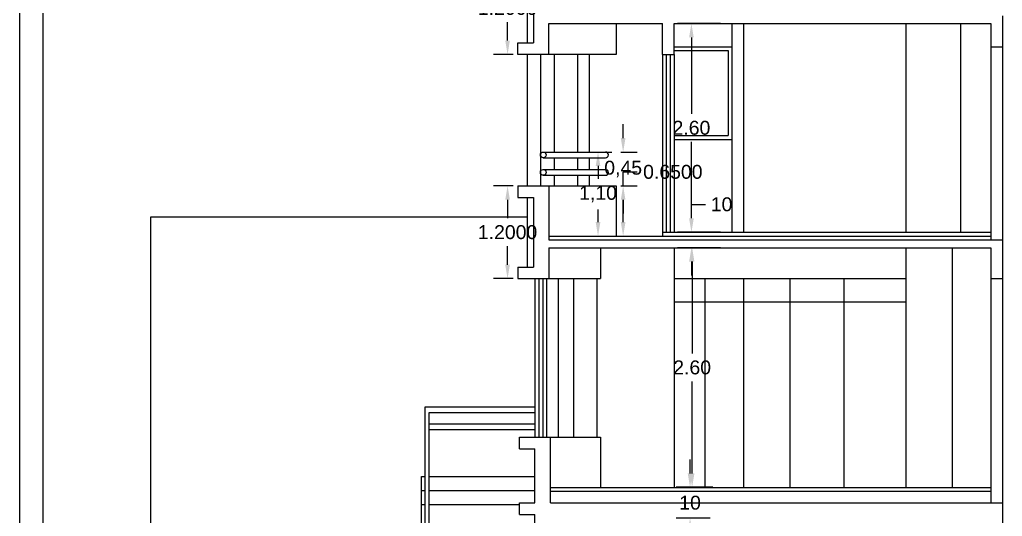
# Model space of a CAD drawing. Header units: millimetres. Extents: x 2200 to 2403, y 2380 to 2511.
# Drawn here: x 2285.21 to 2297.93, y 2468.59 to 2475.02 of the extents above; entities that cross this region are included whole.
import ezdxf

# ---------------------------------------------------------------- set-up
doc = ezdxf.new("R2010")
doc.units = ezdxf.units.MM
doc.styles.get("Standard").update_dxf_attribs({"font": 'arial.ttf'})
doc.dimstyles.get("Standard").update_dxf_attribs({"dimtxt": 0.18, "dimasz": 0.18, "dimexe": 0.18, "dimexo": 0.0625, "dimgap": 0.09, "dimtad": 0, "dimtih": 1, "dimtoh": 1, "dimdec": 4, "dimzin": 0, "dimdsep": 46, "dimtxsty": 'Standard', "dimcen": 0.09, "dimadec": 0, "dimazin": 0, "dimtfac": 1, "dimtdec": 4, "dimtofl": 0, "dimtmove": 0, "dimatfit": 3, "dimfxl": 1, "dimtolj": 1, "dimtzin": 0, "dimarcsym": 0})

# ---------------------------------------------------------------- blocks, each defined once
blk = doc.blocks.new('*D805')
at = {"color": 0, "lineweight": -2, "transparency": 16777216}
for p, q in [((2293.891, 2469.148), (2293.891, 2469.328)), ((2294.151, 2468.968), (2293.711, 2468.968)), ((2294.151, 2468.568), (2293.711, 2468.568)), ((2293.891, 2468.388), (2293.891, 2468.208))]:
    blk.add_line(p, q, dxfattribs=at)
at = {"color": 0, "transparency": 16777216}
for points in [[(2293.861, 2469.148), (2293.921, 2469.148), (2293.891, 2468.968)], [(2293.861, 2468.388), (2293.921, 2468.388), (2293.891, 2468.568)]]:
    blk.add_solid(points, dxfattribs=at)
at = {"layer": 'DEFPOINTS', "color": 0, "transparency": 16777216}
for p in [(2293.891, 2468.968), (2294.213, 2468.968), (2294.213, 2468.568)]:
    blk.add_point(p, dxfattribs=at)
at = {"color": 0, "transparency": 16777216, "insert": (2293.891, 2468.768), "char_height": 0.18, "attachment_point": 5}
blk.add_mtext('\\A1;10', dxfattribs=at)
blk = doc.blocks.new('*D806')
at = {"color": 0, "lineweight": -2, "transparency": 16777216}
for p, q in [((2294.186, 2472.068), (2293.738, 2472.068)), ((2293.918, 2471.888), (2293.918, 2470.699)), ((2293.918, 2469.148), (2293.918, 2470.336)), ((2294.186, 2468.968), (2293.738, 2468.968))]:
    blk.add_line(p, q, dxfattribs=at)
at = {"color": 0, "transparency": 16777216}
for points in [[(2293.888, 2471.888), (2293.948, 2471.888), (2293.918, 2472.068)], [(2293.888, 2469.148), (2293.948, 2469.148), (2293.918, 2468.968)]]:
    blk.add_solid(points, dxfattribs=at)
at = {"layer": 'DEFPOINTS', "color": 0, "transparency": 16777216}
for p in [(2293.918, 2472.068), (2294.249, 2472.068), (2294.249, 2468.968)]:
    blk.add_point(p, dxfattribs=at)
at = {"color": 0, "transparency": 16777216, "insert": (2293.918, 2470.518), "char_height": 0.18, "attachment_point": 5}
blk.add_mtext('\\A1;2.60', dxfattribs=at)
blk = doc.blocks.new('*D807')
at = {"color": 0, "lineweight": -2, "transparency": 16777216}
for p, q in [((2293.909, 2472.448), (2293.909, 2472.628)), ((2293.909, 2472.628), (2294.089, 2472.628)), ((2294.285, 2472.268), (2293.729, 2472.268)), ((2294.285, 2472.068), (2293.729, 2472.068)), ((2293.909, 2471.888), (2293.909, 2471.708))]:
    blk.add_line(p, q, dxfattribs=at)
at = {"color": 0, "transparency": 16777216}
for points in [[(2293.879, 2472.448), (2293.939, 2472.448), (2293.909, 2472.268)], [(2293.879, 2471.888), (2293.939, 2471.888), (2293.909, 2472.068)]]:
    blk.add_solid(points, dxfattribs=at)
at = {"layer": 'DEFPOINTS', "color": 0, "transparency": 16777216}
for p in [(2293.909, 2472.268), (2294.347, 2472.268), (2294.347, 2472.068)]:
    blk.add_point(p, dxfattribs=at)
at = {"color": 0, "transparency": 16777216, "insert": (2294.299, 2472.628), "char_height": 0.18, "attachment_point": 5}
blk.add_mtext('\\A1;10', dxfattribs=at)
blk = doc.blocks.new('*D808')
at = {"color": 0, "lineweight": -2, "transparency": 16777216}
for p, q in [((2294.276, 2474.968), (2293.729, 2474.968)), ((2293.909, 2474.788), (2293.909, 2473.799)), ((2293.909, 2472.448), (2293.909, 2473.436)), ((2294.276, 2472.268), (2293.729, 2472.268))]:
    blk.add_line(p, q, dxfattribs=at)
at = {"color": 0, "transparency": 16777216}
for points in [[(2293.879, 2474.788), (2293.939, 2474.788), (2293.909, 2474.968)], [(2293.879, 2472.448), (2293.939, 2472.448), (2293.909, 2472.268)]]:
    blk.add_solid(points, dxfattribs=at)
at = {"layer": 'DEFPOINTS', "color": 0, "transparency": 16777216}
for p in [(2293.909, 2474.968), (2294.338, 2474.968), (2294.338, 2472.268)]:
    blk.add_point(p, dxfattribs=at)
at = {"color": 0, "transparency": 16777216, "insert": (2293.909, 2473.618), "char_height": 0.18, "attachment_point": 5}
blk.add_mtext('\\A1;2.60', dxfattribs=at)
blk = doc.blocks.new('*D816')
at = {"color": 0, "lineweight": -2, "transparency": 16777216}
for p, q in [((2293.909, 2475.348), (2293.909, 2475.528)), ((2293.909, 2475.528), (2294.089, 2475.528)), ((2294.285, 2475.168), (2293.729, 2475.168)), ((2294.285, 2474.968), (2293.729, 2474.968)), ((2293.909, 2474.788), (2293.909, 2474.608))]:
    blk.add_line(p, q, dxfattribs=at)
at = {"color": 0, "transparency": 16777216}
for points in [[(2293.879, 2475.348), (2293.939, 2475.348), (2293.909, 2475.168)], [(2293.879, 2474.788), (2293.939, 2474.788), (2293.909, 2474.968)]]:
    blk.add_solid(points, dxfattribs=at)
at = {"layer": 'DEFPOINTS', "color": 0, "transparency": 16777216}
for p in [(2293.909, 2475.168), (2294.347, 2475.168), (2294.347, 2474.968)]:
    blk.add_point(p, dxfattribs=at)
at = {"color": 0, "transparency": 16777216, "insert": (2294.299, 2475.528), "char_height": 0.18, "attachment_point": 5}
blk.add_mtext('\\A1;10', dxfattribs=at)
blk = doc.blocks.new('*D838')
at = {"color": 0, "lineweight": -2, "transparency": 16777216}
for p, q in [((2291.601, 2472.868), (2291.349, 2472.868)), ((2291.529, 2472.688), (2291.529, 2472.449)), ((2291.529, 2471.848), (2291.529, 2472.086)), ((2291.601, 2471.668), (2291.349, 2471.668))]:
    blk.add_line(p, q, dxfattribs=at)
at = {"color": 0, "transparency": 16777216}
for points in [[(2291.499, 2472.688), (2291.559, 2472.688), (2291.529, 2472.868)], [(2291.499, 2471.848), (2291.559, 2471.848), (2291.529, 2471.668)]]:
    blk.add_solid(points, dxfattribs=at)
at = {"layer": 'DEFPOINTS', "color": 0, "transparency": 16777216}
for p in [(2291.529, 2472.868), (2291.663, 2472.868), (2291.663, 2471.668)]:
    blk.add_point(p, dxfattribs=at)
at = {"color": 0, "transparency": 16777216, "insert": (2291.529, 2472.268), "char_height": 0.18, "attachment_point": 5}
blk.add_mtext('\\A1;1.2000', dxfattribs=at)
blk = doc.blocks.new('*D839')
at = {"color": 0, "lineweight": -2, "transparency": 16777216}
for p, q in [((2293.025, 2472.868), (2293.025, 2473.048)), ((2293.025, 2473.048), (2293.205, 2473.048)), ((2292.996, 2472.868), (2293.205, 2472.868)), ((2293.025, 2472.398), (2293.025, 2472.688)), ((2292.996, 2472.218), (2293.205, 2472.218))]:
    blk.add_line(p, q, dxfattribs=at)
at = {"color": 0, "transparency": 16777216}
for points in [[(2292.995, 2472.688), (2293.055, 2472.688), (2293.025, 2472.868)], [(2292.995, 2472.398), (2293.055, 2472.398), (2293.025, 2472.218)]]:
    blk.add_solid(points, dxfattribs=at)
at = {"layer": 'DEFPOINTS', "color": 0, "transparency": 16777216}
for p in [(2292.933, 2472.868), (2293.025, 2472.868), (2292.933, 2472.218)]:
    blk.add_point(p, dxfattribs=at)
at = {"color": 0, "transparency": 16777216, "insert": (2293.668, 2473.048), "char_height": 0.18, "attachment_point": 5}
blk.add_mtext('\\A1;0.6500', dxfattribs=at)
blk = doc.blocks.new('*D840')
at = {"color": 0, "lineweight": -2, "transparency": 16777216}
for p, q in [((2293.025, 2473.485), (2293.025, 2473.665)), ((2292.996, 2473.305), (2293.205, 2473.305)), ((2292.996, 2472.868), (2293.205, 2472.868)), ((2293.025, 2472.688), (2293.025, 2472.508))]:
    blk.add_line(p, q, dxfattribs=at)
at = {"color": 0, "transparency": 16777216}
for points in [[(2292.995, 2473.485), (2293.055, 2473.485), (2293.025, 2473.305)], [(2292.995, 2472.688), (2293.055, 2472.688), (2293.025, 2472.868)]]:
    blk.add_solid(points, dxfattribs=at)
at = {"layer": 'DEFPOINTS', "color": 0, "transparency": 16777216}
for p in [(2292.933, 2473.305), (2293.025, 2473.305), (2292.933, 2472.868)]:
    blk.add_point(p, dxfattribs=at)
at = {"color": 0, "transparency": 16777216, "insert": (2293.025, 2473.086), "char_height": 0.18, "attachment_point": 5}
blk.add_mtext('\\A1;0,45', dxfattribs=at)
blk = doc.blocks.new('*D841')
at = {"color": 0, "lineweight": -2, "transparency": 16777216}
for p, q in [((2292.661, 2473.305), (2292.88, 2473.305)), ((2292.7, 2473.125), (2292.7, 2472.959)), ((2292.7, 2472.398), (2292.7, 2472.563)), ((2292.661, 2472.218), (2292.88, 2472.218))]:
    blk.add_line(p, q, dxfattribs=at)
at = {"color": 0, "transparency": 16777216}
for points in [[(2292.67, 2473.125), (2292.73, 2473.125), (2292.7, 2473.305)], [(2292.67, 2472.398), (2292.73, 2472.398), (2292.7, 2472.218)]]:
    blk.add_solid(points, dxfattribs=at)
at = {"layer": 'DEFPOINTS', "color": 0, "transparency": 16777216}
for p in [(2292.599, 2473.305), (2292.7, 2473.305), (2292.599, 2472.218)]:
    blk.add_point(p, dxfattribs=at)
at = {"color": 0, "transparency": 16777216, "insert": (2292.7, 2472.761), "char_height": 0.18, "attachment_point": 5}
blk.add_mtext('\\A1;1,10', dxfattribs=at)
blk = doc.blocks.new('*D845')
at = {"color": 0, "lineweight": -2, "transparency": 16777216}
for p, q in [((2291.601, 2475.768), (2291.349, 2475.768)), ((2291.529, 2475.588), (2291.529, 2475.349)), ((2291.529, 2474.748), (2291.529, 2474.986)), ((2291.601, 2474.568), (2291.349, 2474.568))]:
    blk.add_line(p, q, dxfattribs=at)
at = {"color": 0, "transparency": 16777216}
for points in [[(2291.499, 2475.588), (2291.559, 2475.588), (2291.529, 2475.768)], [(2291.499, 2474.748), (2291.559, 2474.748), (2291.529, 2474.568)]]:
    blk.add_solid(points, dxfattribs=at)
at = {"layer": 'DEFPOINTS', "color": 0, "transparency": 16777216}
for p in [(2291.529, 2475.768), (2291.663, 2475.768), (2291.663, 2474.568)]:
    blk.add_point(p, dxfattribs=at)
at = {"color": 0, "transparency": 16777216, "insert": (2291.529, 2475.168), "char_height": 0.18, "attachment_point": 5}
blk.add_mtext('\\A1;1.2000', dxfattribs=at)

msp = doc.modelspace()

# ---------------------------------------------------------------- linework, layer by layer
at = {"color": 1}
for p, q in [((2285.2134, 2511.06758), (2285.2134, 2459.71758)), ((2291.7834, 2475.61758), (2291.7834, 2474.71758)), ((2294.4334, 2474.96758), (2294.4334, 2472.26758)), ((2294.5834, 2474.96758), (2294.5834, 2472.26758)), ((2296.6834, 2474.96758), (2296.6834, 2472.26758)), ((2297.3934, 2474.96758), (2297.3934, 2472.26758)), ((2292.4334, 2474.56758), (2292.4334, 2473.30508)), ((2292.5834, 2474.56758), (2292.5834, 2473.30508)), ((2293.5834, 2474.56758), (2293.5834, 2472.26758)), ((2293.6334, 2474.56758), (2293.6334, 2472.26758)), ((2292.4334, 2473.23008), (2292.4334, 2473.08008)), ((2292.5834, 2473.23008), (2292.5834, 2473.08008)), ((2292.4334, 2473.00508), (2292.4334, 2472.86758)), ((2292.5834, 2473.00508), (2292.5834, 2472.86758)), ((2291.7834, 2472.71758), (2291.7834, 2471.81758)), ((2291.9334, 2471.66758), (2291.9334, 2469.61758)), ((2291.9834, 2471.66758), (2291.9834, 2469.61758))]:
    msp.add_line(p, q, dxfattribs=at)
for p, q in [((2285.5134, 2510.76758), (2285.5134, 2460.31758)), ((2291.8634, 2475.61758), (2291.8634, 2474.96758)), ((2297.9334, 2475.06758), (2297.9334, 2472.16758)), ((2291.8634, 2474.96758), (2291.8634, 2474.71758)), ((2292.0634, 2474.56758), (2292.0634, 2474.96758)), ((2292.0634, 2474.96758), (2293.5334, 2474.96758)), ((2293.5334, 2474.56758), (2293.5334, 2474.96758)), ((2293.6834, 2474.56758), (2293.6834, 2474.96758)), ((2293.6834, 2474.96758), (2297.7834, 2474.96758)), ((2297.7834, 2474.96758), (2297.7834, 2472.16758)), ((2291.6634, 2474.56758), (2291.6634, 2474.71758)), ((2291.6634, 2474.71758), (2291.8634, 2474.71758)), ((2292.0634, 2474.56758), (2291.6634, 2474.56758)), ((2293.5334, 2474.56758), (2293.6834, 2474.56758)), ((2297.7834, 2474.66758), (2297.9334, 2474.66758)), ((2291.6634, 2472.86758), (2292.0634, 2472.86758)), ((2291.6634, 2472.86758), (2291.6634, 2472.71758)), ((2292.0634, 2472.86758), (2292.0634, 2472.16758)), ((2291.6634, 2472.71758), (2291.8634, 2472.71758)), ((2291.8634, 2472.71758), (2291.8634, 2472.06758)), ((2292.0634, 2472.16758), (2297.7834, 2472.16758)), ((2297.7834, 2472.16758), (2297.9334, 2472.16758)), ((2297.9334, 2472.16758), (2297.9334, 2460.96758)), ((2291.8634, 2472.06758), (2291.8634, 2471.81758)), ((2292.0634, 2472.06758), (2297.7834, 2472.06758)), ((2292.0634, 2472.06758), (2292.0634, 2471.66758)), ((2297.7834, 2472.06758), (2297.7834, 2468.76758)), ((2291.6634, 2471.81758), (2291.8634, 2471.81758)), ((2291.6634, 2471.81758), (2291.6634, 2471.66758)), ((2291.6634, 2471.66758), (2292.0634, 2471.66758)), ((2297.7834, 2471.66758), (2297.9334, 2471.66758)), ((2291.6834, 2469.61758), (2292.0834, 2469.61758)), ((2291.6834, 2469.46758), (2291.6834, 2469.61758)), ((2292.0834, 2468.76758), (2292.0834, 2469.61758)), ((2291.6834, 2469.46758), (2291.8834, 2469.46758)), ((2291.8834, 2468.76758), (2291.8834, 2469.46758)), ((2291.6834, 2468.61758), (2291.6834, 2468.76758)), ((2291.6834, 2468.76758), (2291.8834, 2468.76758)), ((2292.0834, 2468.76758), (2297.9334, 2468.76758)), ((2291.6834, 2468.61758), (2291.8834, 2468.61758)), ((2291.8834, 2462.18206), (2291.8834, 2468.61758))]:
    msp.add_line(p, q)
at = {"color": 2}
for p, q in [((2292.9334, 2474.96758), (2292.9334, 2474.56758)), ((2292.9334, 2474.56758), (2292.0634, 2474.56758)), ((2292.0634, 2472.86758), (2292.9334, 2472.86758)), ((2292.9334, 2472.86758), (2292.9334, 2472.21758)), ((2292.7334, 2472.06758), (2292.7334, 2471.66758)), ((2296.6834, 2472.06758), (2296.6834, 2468.96758)), ((2297.2834, 2472.06758), (2297.2834, 2468.96758)), ((2292.0634, 2471.66758), (2292.7334, 2471.66758)), ((2292.0834, 2469.61758), (2292.7334, 2469.61758)), ((2292.7334, 2469.61758), (2292.7334, 2468.96758))]:
    msp.add_line(p, q, dxfattribs=at)
at = {"color": 4}
for p, q in [((2291.7834, 2474.56758), (2291.7834, 2472.86758)), ((2291.9534, 2474.56758), (2291.9534, 2472.86758)), ((2292.1334, 2474.56758), (2292.1334, 2473.30508)), ((2293.5334, 2474.56758), (2293.5334, 2472.26758)), ((2293.6834, 2474.66758), (2294.4334, 2474.66758)), ((2293.6834, 2474.61758), (2294.3834, 2474.61758)), ((2293.6834, 2474.56758), (2293.6834, 2472.26758)), ((2294.3834, 2474.61758), (2294.3834, 2473.51758)), ((2293.6834, 2473.51758), (2294.3834, 2473.51758)), ((2293.6834, 2473.46758), (2294.4334, 2473.46758)), ((2291.9909, 2473.30508), (2292.7959, 2473.30508)), ((2291.9909, 2473.23008), (2292.7959, 2473.23008)), ((2292.1334, 2473.23008), (2292.1334, 2473.08008)), ((2291.9909, 2473.08008), (2292.7959, 2473.08008)), ((2291.9909, 2473.00508), (2292.7959, 2473.00508)), ((2292.1334, 2473.00508), (2292.1334, 2472.86758)), ((2286.9134, 2465.96665), (2286.9134, 2472.46758)), ((2286.9134, 2472.46758), (2291.7834, 2472.46758)), ((2293.5334, 2472.26758), (2297.7834, 2472.26758)), ((2293.5334, 2472.26758), (2293.5334, 2472.21758)), ((2292.0634, 2472.21758), (2297.7834, 2472.21758)), ((2291.8834, 2471.66758), (2291.8834, 2469.61758)), ((2292.0334, 2471.66758), (2292.0334, 2469.61758)), ((2292.1834, 2471.66758), (2292.1834, 2469.61758)), ((2292.3834, 2471.66758), (2292.3834, 2469.61758)), ((2292.6834, 2471.66758), (2292.6834, 2469.61758)), ((2293.6834, 2471.66758), (2296.6834, 2471.66758)), ((2294.0834, 2471.66758), (2294.0834, 2468.96758)), ((2294.5834, 2471.66758), (2294.5834, 2468.96758)), ((2295.1834, 2471.66758), (2295.1834, 2468.96758)), ((2295.8834, 2471.66758), (2295.8834, 2468.96758)), ((2293.6834, 2471.36758), (2296.6834, 2471.36758)), ((2290.4634, 2466.22758), (2290.4634, 2470.00758)), ((2290.4634, 2470.00758), (2291.8834, 2470.00758)), ((2290.5134, 2466.22758), (2290.5134, 2469.93758)), ((2290.5134, 2469.93758), (2291.8834, 2469.93758)), ((2290.5134, 2469.78758), (2291.8834, 2469.78758)), ((2290.5134, 2469.71758), (2291.8834, 2469.71758)), ((2290.4134, 2469.10758), (2290.4634, 2469.10758)), ((2290.4134, 2466.04758), (2290.4134, 2469.10758)), ((2290.5134, 2469.10758), (2291.8834, 2469.10758)), ((2292.0834, 2468.96758), (2297.7834, 2468.96758)), ((2290.4134, 2468.92758), (2290.4634, 2468.92758)), ((2290.5134, 2468.92758), (2291.8834, 2468.92758)), ((2292.0834, 2468.91758), (2297.7834, 2468.91758)), ((2290.4134, 2468.74758), (2290.4634, 2468.74758)), ((2290.5134, 2468.74758), (2291.6834, 2468.74758))]:
    msp.add_line(p, q, dxfattribs=at)
at = {"color": 3}
msp.add_line((2293.6834, 2472.06758), (2293.6834, 2468.96758), dxfattribs=at)
at = {"color": 4}
for centre in [(2291.9909, 2473.26758), (2291.9909, 2473.04258)]:
    msp.add_circle(centre, 0.0375, dxfattribs=at)
for centre in [(2292.7959, 2473.26758), (2292.7959, 2473.04258)]:
    msp.add_arc(centre, 0.0375, 270, 90, dxfattribs=at)

# ---------------------------------------------------------------- dimensions: what is measured, and where the dimension line sits
for p1, p2, distance, picture, middle in [((2291.6634, 2474.56758), (2291.6634, 2475.76758), 0.13403, '*D845', (2291.52937, 2475.16758)), ((2292.9334, 2472.21758), (2292.9334, 2472.86758), -0.09176, '*D839', (2293.66848, 2473.04758)), ((2291.6634, 2471.66758), (2291.6634, 2472.86758), 0.13403, '*D838', (2291.52937, 2472.26758))]:
    dim = msp.add_aligned_dim(p1=p1, p2=p2, distance=distance, dimstyle='Standard')
    dim.commit()
    dim.dimension.update_dxf_attribs({"geometry": picture, "text_midpoint": middle})
at = {"color": 1}
for p1, p2, distance, text, picture, middle in [((2294.34717, 2474.96758), (2294.34717, 2475.16758), 0.43808, '10', '*D816', (2294.29924, 2475.52758)), ((2294.33823, 2472.26758), (2294.33823, 2474.96758), 0.42914, '2.60', '*D808', (2293.90909, 2473.61758)), ((2294.34717, 2472.06758), (2294.34717, 2472.26758), 0.43808, '10', '*D807', (2294.29924, 2472.62758)), ((2294.24882, 2468.96758), (2294.24882, 2472.06758), 0.33079, '2.60', '*D806', (2293.91803, 2470.51758)), ((2294.21306, 2468.56758), (2294.21306, 2468.96758), 0.32185, '10', '*D805', (2293.89121, 2468.76758))]:
    dim = msp.add_aligned_dim(p1=p1, p2=p2, distance=distance, text=text, dimstyle='Standard', dxfattribs=at)
    dim.commit()
    dim.dimension.update_dxf_attribs({"geometry": picture, "text_midpoint": middle})
for p1, p2, distance, text, picture, middle in [((2292.9334, 2472.86758), (2292.9334, 2473.30508), -0.09176, '0,45', '*D840', (2293.02516, 2473.08633)), ((2292.59898, 2472.21758), (2292.59898, 2473.30508), -0.10135, '1,10', '*D841', (2292.70034, 2472.76133))]:
    dim = msp.add_aligned_dim(p1=p1, p2=p2, distance=distance, text=text, dimstyle='Standard')
    dim.commit()
    dim.dimension.update_dxf_attribs({"geometry": picture, "text_midpoint": middle})

doc.saveas('drawing.dxf')
